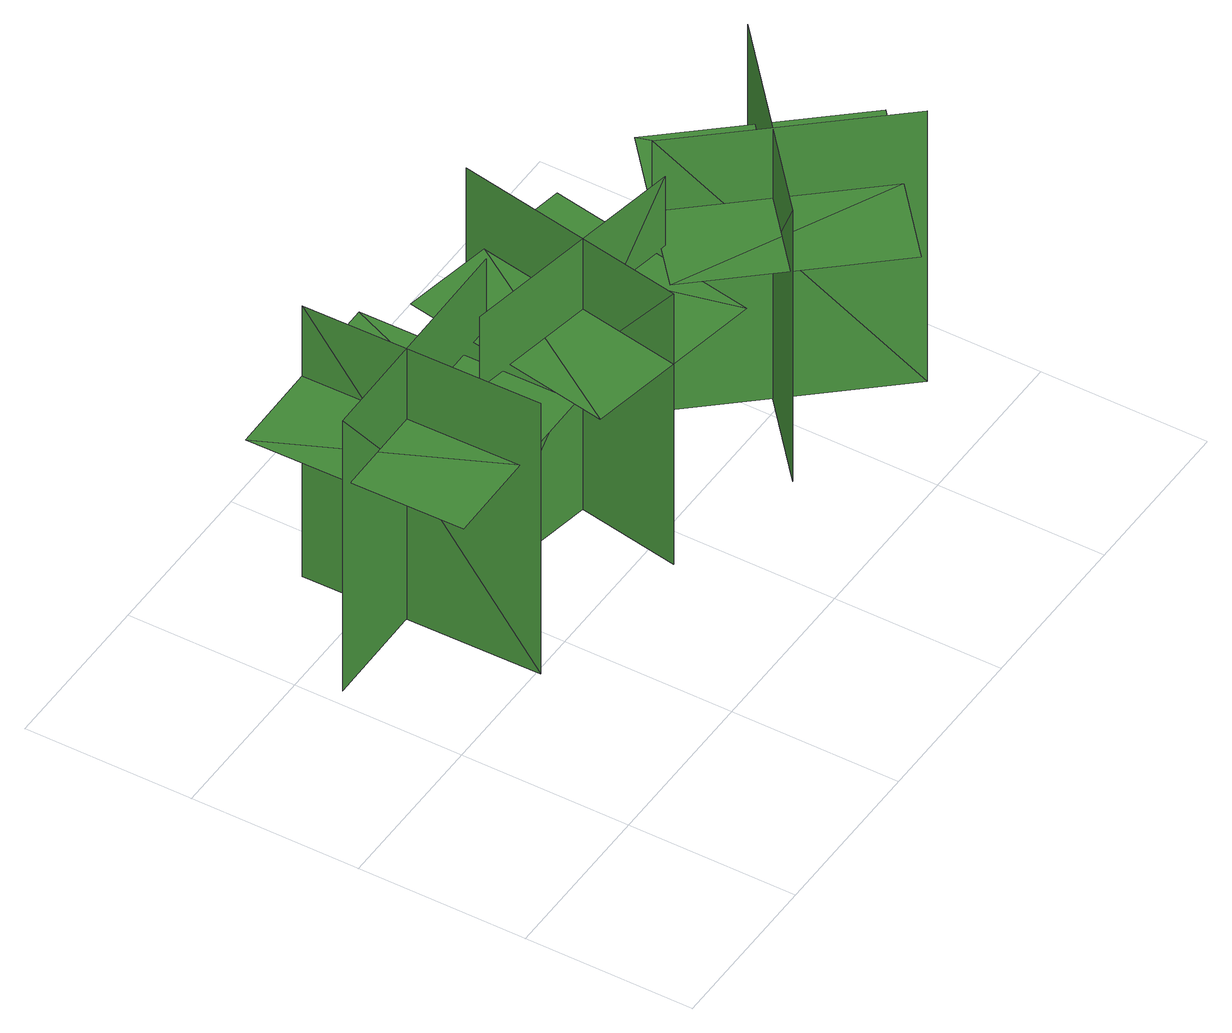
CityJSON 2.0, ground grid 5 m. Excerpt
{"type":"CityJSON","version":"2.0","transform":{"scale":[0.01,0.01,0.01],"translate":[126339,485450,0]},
"CityObjects":{
"tree1":{"type":"SolitaryVegetationObject","geometry":[{"type":"MultiSurface","lod":"1","boundaries":[[[0,1,2]],[[0,2,3]],[[4,5,6]],[[4,6,7]],[[8,9,10]],[[8,10,11]],[[8,12,13]],[[8,13,9]]]}]},
"tree2":{"type":"SolitaryVegetationObject","geometry":[{"type":"MultiSurface","lod":"1","boundaries":[[[14,15,16]],[[14,16,17]],[[18,19,20]],[[18,20,21]],[[22,23,24]],[[22,24,25]],[[22,26,27]],[[22,27,23]]]}]},
"tree3":{"type":"SolitaryVegetationObject","geometry":[{"type":"MultiSurface","lod":"1","boundaries":[[[28,29,30]],[[28,30,31]],[[32,33,34]],[[32,34,35]],[[36,37,38]],[[36,38,39]],[[36,40,41]],[[36,41,37]]]}]}
},
"vertices":[
[367,489,51],[359,1198,51],[359,1198,990],[367,489,990],[756,892,51],[47,884,51],[47,884,990],[756,892,990],[366,550,747],[359,1198,747],[79,1195,747],[86,546,747],[646,553,747],[639,1201,747],
[1015,1112,55],[890,414,55],[890,414,995],[1015,1112,995],[558,789,55],[1255,664,55],[1255,664,995],[558,789,995],[1004,1052,752],[890,414,752],[1166,365,752],[1280,1003,752],[729,1102,752],[615,464,752],
[1811,223,59],[1346,759,59],[1346,759,999],[1811,223,999],[1846,782,59],[1311,317,59],[1311,317,999],[1846,782,999],[1771,269,756],[1346,759,756],[1135,575,756],[1559,85,756],[1982,452,756],[1557,942,756]
]}
